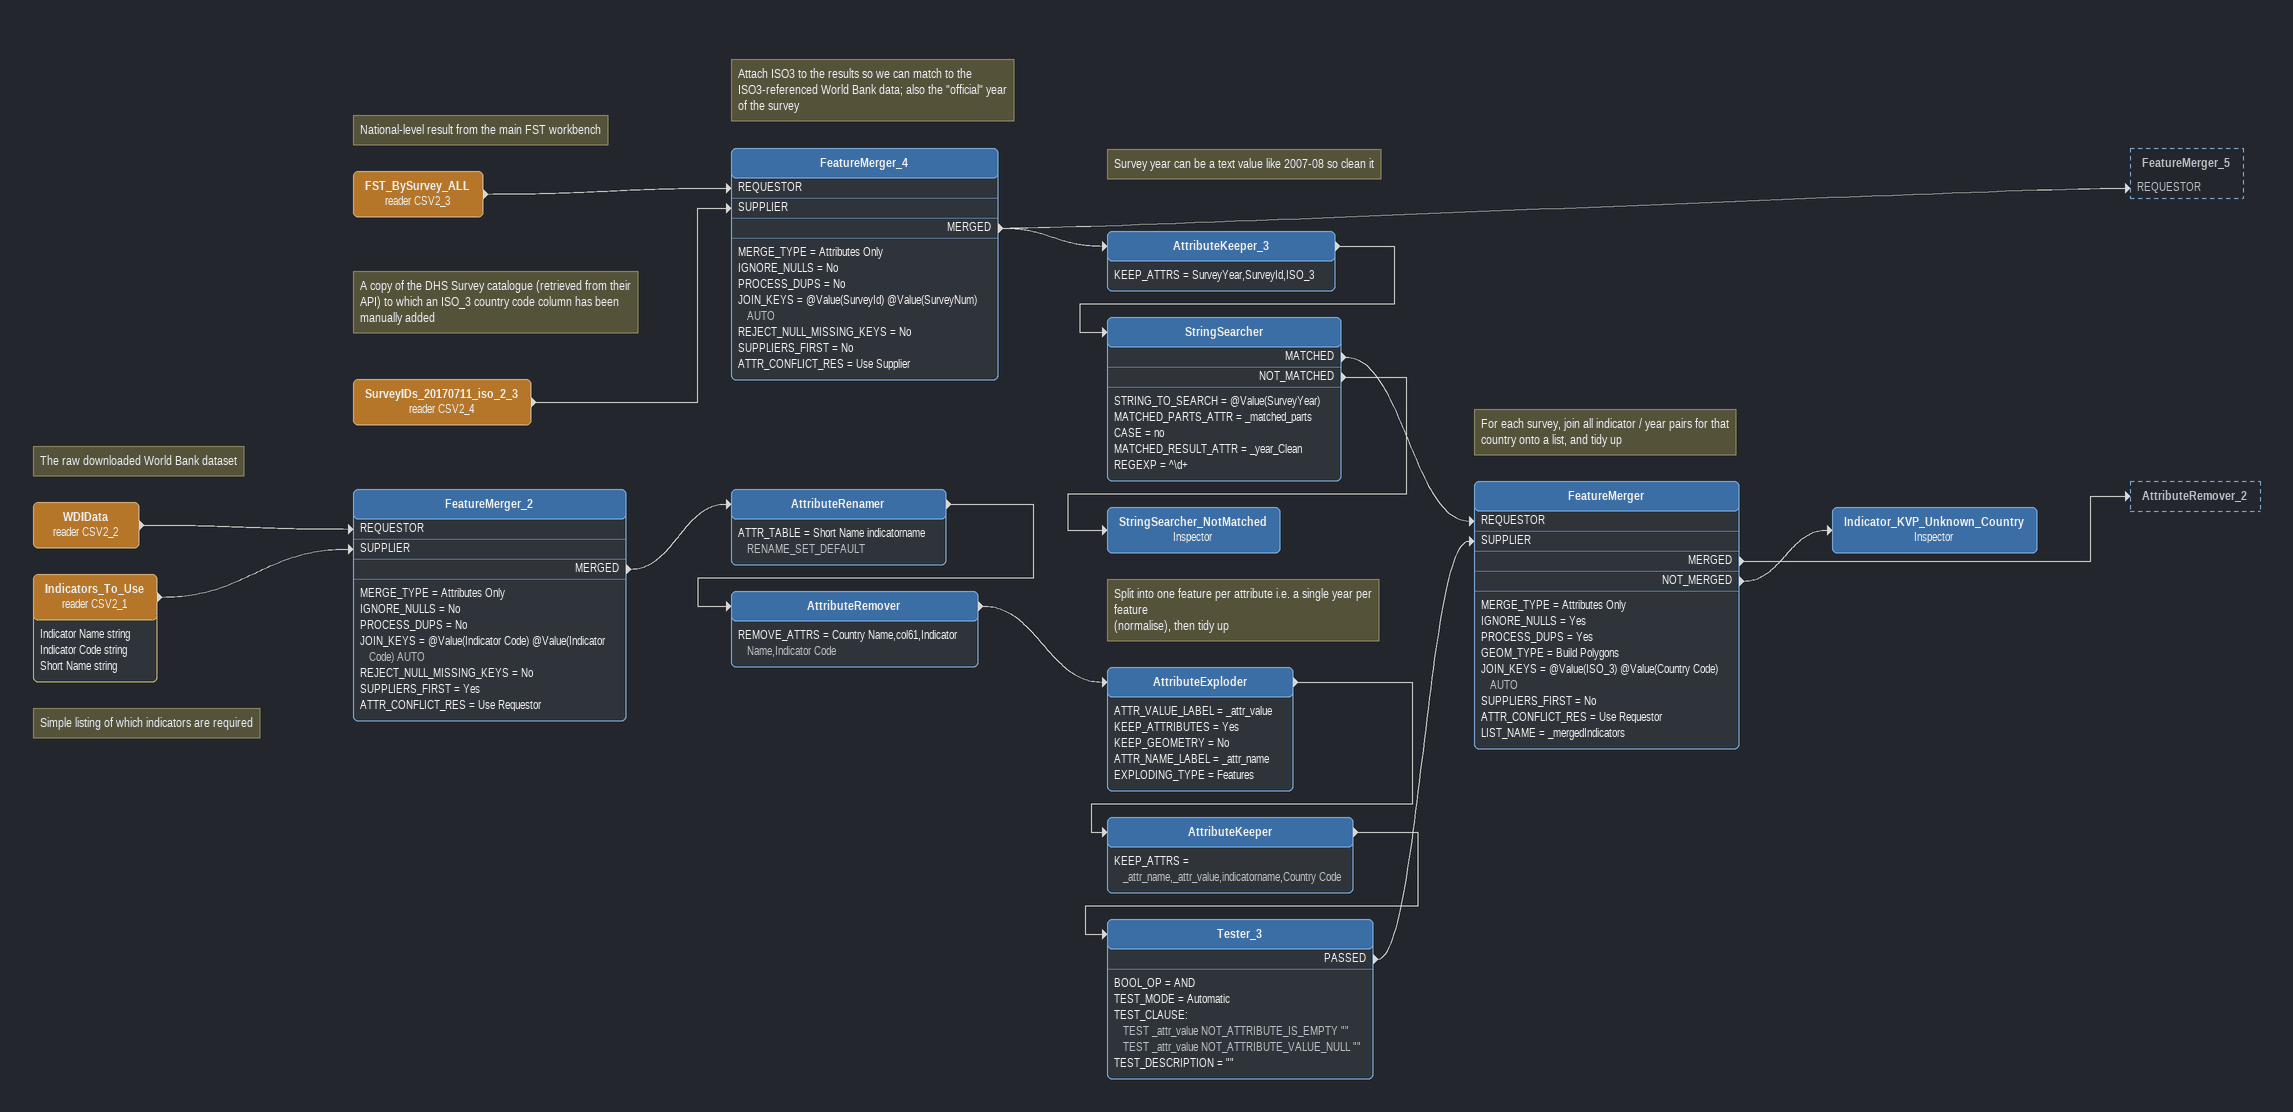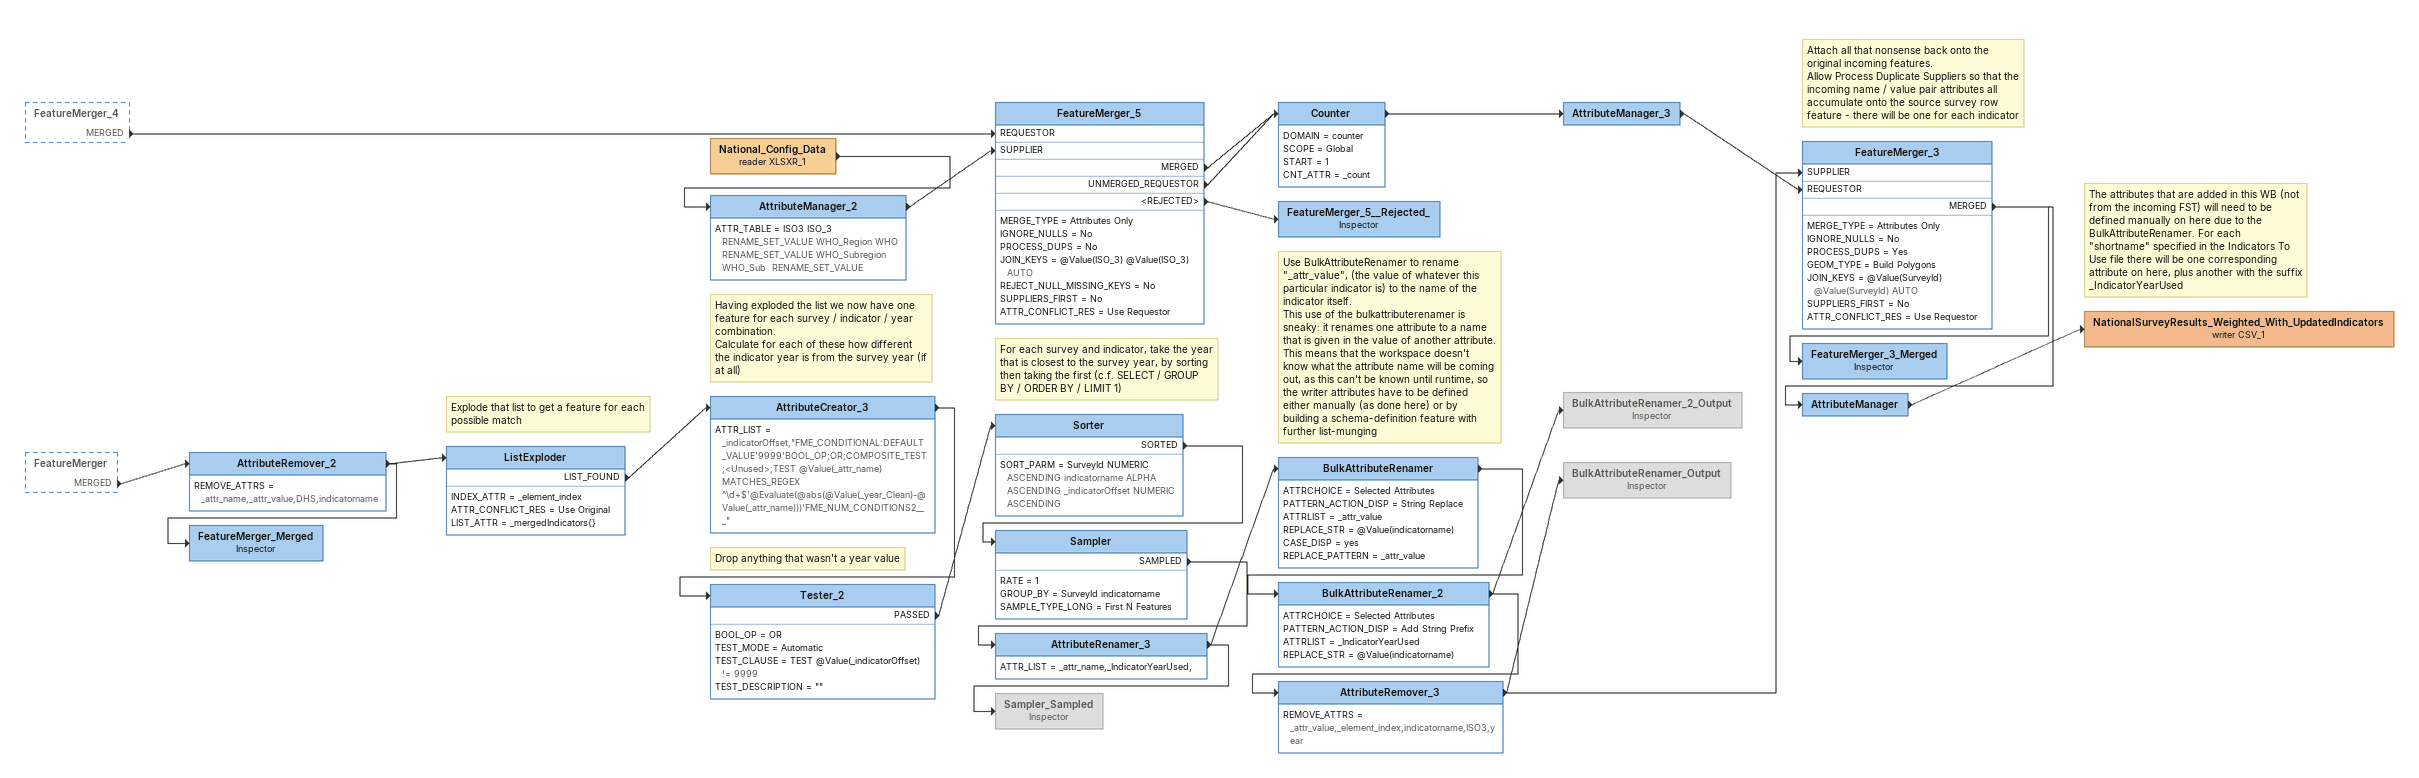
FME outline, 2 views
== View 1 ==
Note: The raw downloaded World Bank dataset
WDIData (reader CSV2_2)
    -> FeatureMerger_2 [REQUESTOR]
Note: Simple listing of which indicators are required
Indicators_To_Use (reader CSV2_1)
    attributes: Indicator Name string, Indicator Code string, Short Name string
    -> FeatureMerger_2 [SUPPLIER]
FeatureMerger_2
    MERGE_TYPE = Attributes Only
    IGNORE_NULLS = No
    PROCESS_DUPS = No
    JOIN_KEYS = @Value(Indicator Code) @Value(Indicator Code) AUTO
    REJECT_NULL_MISSING_KEYS = No
    SUPPLIERS_FIRST = Yes
    ATTR_CONFLICT_RES = Use Requestor
    MERGED -> AttributeRenamer
AttributeRenamer
    ATTR_TABLE = Short Name indicatorname RENAME_SET_DEFAULT
    -> AttributeRemover
AttributeRemover
    REMOVE_ATTRS = Country Name,col61,Indicator Name,Indicator Code
    -> AttributeExploder
Note: Split into one feature per attribute i.e. a single year per feature / (normalise), then tidy up
AttributeExploder
    ATTR_VALUE_LABEL = _attr_value
    KEEP_ATTRIBUTES = Yes
    KEEP_GEOMETRY = No
    ATTR_NAME_LABEL = _attr_name
    EXPLODING_TYPE = Features
    -> AttributeKeeper
AttributeKeeper
    KEEP_ATTRS = _attr_name,_attr_value,indicatorname,Country Code
    -> Tester_3
Tester_3
    BOOL_OP = AND
    TEST_MODE = Automatic
    TEST_CLAUSE:
      TEST _attr_value NOT_ATTRIBUTE_IS_EMPTY ""
      TEST _attr_value NOT_ATTRIBUTE_VALUE_NULL ""
    TEST_DESCRIPTION = ""
    PASSED -> FeatureMerger [SUPPLIER]
Note: National-level result from the main FST workbench
FST_BySurvey_ALL (reader CSV2_3)
    -> FeatureMerger_4 [REQUESTOR]
Note: A copy of the DHS Survey catalogue (retrieved from their API) to which an ISO_3 country code column has been manually added
SurveyIDs_20170711_iso_2_3 (reader CSV2_4)
    -> FeatureMerger_4 [SUPPLIER]
Note: Attach ISO3 to the results so we can match to the ISO3-referenced World Bank data; also the "official" year of the survey
FeatureMerger_4
    MERGE_TYPE = Attributes Only
    IGNORE_NULLS = No
    PROCESS_DUPS = No
    JOIN_KEYS = @Value(SurveyId) @Value(SurveyNum) AUTO
    REJECT_NULL_MISSING_KEYS = No
    SUPPLIERS_FIRST = No
    ATTR_CONFLICT_RES = Use Supplier
    MERGED -> AttributeKeeper_3
    MERGED -> FeatureMerger_5 [REQUESTOR]
Note: Survey year can be a text value like 2007-08 so clean it
AttributeKeeper_3
    KEEP_ATTRS = SurveyYear,SurveyId,ISO_3
    -> StringSearcher
StringSearcher
    STRING_TO_SEARCH = @Value(SurveyYear)
    MATCHED_PARTS_ATTR = _matched_parts
    CASE = no
    MATCHED_RESULT_ATTR = _year_Clean
    REGEXP = ^\d+
    MATCHED -> FeatureMerger [REQUESTOR]
    NOT_MATCHED -> StringSearcher_NotMatched
StringSearcher_NotMatched: Inspector
Note: For each survey, join all indicator / year pairs for that country onto a list, and tidy up
FeatureMerger
    MERGE_TYPE = Attributes Only
    IGNORE_NULLS = Yes
    PROCESS_DUPS = Yes
    GEOM_TYPE = Build Polygons
    JOIN_KEYS = @Value(ISO_3) @Value(Country Code) AUTO
    SUPPLIERS_FIRST = No
    ATTR_CONFLICT_RES = Use Requestor
    LIST_NAME = _mergedIndicators
    MERGED -> AttributeRemover_2
    NOT_MERGED -> Indicator_KVP_Unknown_Country
Indicator_KVP_Unknown_Country: Inspector

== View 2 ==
FeatureMerger_4 [outside]
    MERGED -> FeatureMerger_5 [REQUESTOR]
FeatureMerger [outside]
    MERGED -> AttributeRemover_2
AttributeRemover_2
    REMOVE_ATTRS = _attr_name,_attr_value,DHS,indicatorname
    -> FeatureMerger_Merged
    -> ListExploder
Note: Explode that list to get a feature for each possible match
ListExploder
    INDEX_ATTR = _element_index
    ATTR_CONFLICT_RES = Use Original
    LIST_ATTR = _mergedIndicators{}
    LIST_FOUND -> AttributeCreator_3
Note: Having exploded the list we now have one feature for each survey / indicator / year combination. / Calculate for each of these how different the indicator year is from the survey year (if at all)
AttributeCreator_3
    ATTR_LIST = _indicatorOffset,"FME_CONDITIONAL:DEFAULT_VALUE'9999'BOOL_OP;OR;COMPOSITE_TEST;<Unused>;TEST @Value(_attr_name) MATCHES_REGEX ^\d+$'@Evaluate(@abs(@Value(_year_Clean)-@Value(_attr_name)))'FME_NUM_CONDITIONS2___"
    -> Tester_2
Note: Drop anything that wasn't a year value
Tester_2
    BOOL_OP = OR
    TEST_MODE = Automatic
    TEST_CLAUSE = TEST @Value(_indicatorOffset) != 9999
    TEST_DESCRIPTION = ""
    PASSED -> Sorter
Note: For each survey and indicator, take the year that is closest to the survey year, by sorting then taking the first (c.f. SELECT / GROUP BY / ORDER BY / LIMIT 1)
Sorter
    SORT_PARM = SurveyId NUMERIC ASCENDING indicatorname ALPHA ASCENDING _indicatorOffset NUMERIC ASCENDING
    SORTED -> Sampler
Sampler
    RATE = 1
    GROUP_BY = SurveyId indicatorname
    SAMPLE_TYPE_LONG = First N Features
    SAMPLED -> AttributeRenamer_3
AttributeRenamer_3
    ATTR_LIST = _attr_name,_IndicatorYearUsed,
    -> BulkAttributeRenamer
    -> Sampler_Sampled
Note: Use BulkAttributeRenamer to rename "_attr_value", (the value of whatever this particular indicator is) to the name of the indicator itself. / This use of the bulkattributerenamer is sneaky: it renames one attribute to a name that is given in the value of another attribute. / This means that the workspace doesn't know what the attribute name will be coming out, as this can't be known until runtime, so the writer attributes have to be defined either manually (as done here) or by building a schema-definition feature with further list-munging
BulkAttributeRenamer
    ATTRCHOICE = Selected Attributes
    PATTERN_ACTION_DISP = String Replace
    ATTRLIST = _attr_value
    REPLACE_STR = @Value(indicatorname)
    CASE_DISP = yes
    REPLACE_PATTERN = _attr_value
    -> BulkAttributeRenamer_2
BulkAttributeRenamer_2
    ATTRCHOICE = Selected Attributes
    PATTERN_ACTION_DISP = Add String Prefix
    ATTRLIST = _IndicatorYearUsed
    REPLACE_STR = @Value(indicatorname)
    -> AttributeRemover_3
    -> BulkAttributeRenamer_2_Output
BulkAttributeRenamer_2_Output: Inspector [off]
AttributeRemover_3
    REMOVE_ATTRS = _attr_value,_element_index,indicatorname,ISO3,year
    -> BulkAttributeRenamer_Output
    -> FeatureMerger_3 [SUPPLIER]
BulkAttributeRenamer_Output: Inspector [off]
Sampler_Sampled: Inspector [off]
FeatureMerger_Merged: Inspector
National_Config_Data (reader XLSXR_1)
    -> AttributeManager_2
AttributeManager_2
    ATTR_TABLE = ISO3 ISO_3  RENAME_SET_VALUE WHO_Region WHO  RENAME_SET_VALUE WHO_Subregion WHO_Sub  RENAME_SET_VALUE
    -> FeatureMerger_5 [SUPPLIER]
FeatureMerger_5
    MERGE_TYPE = Attributes Only
    IGNORE_NULLS = No
    PROCESS_DUPS = No
    JOIN_KEYS = @Value(ISO_3) @Value(ISO_3) AUTO
    REJECT_NULL_MISSING_KEYS = No
    SUPPLIERS_FIRST = No
    ATTR_CONFLICT_RES = Use Requestor
    MERGED -> Counter
    UNMERGED_REQUESTOR -> Counter
    <REJECTED> -> FeatureMerger_5__Rejected_
Counter
    DOMAIN = counter
    SCOPE = Global
    START = 1
    CNT_ATTR = _count
    -> AttributeManager_3
AttributeManager_3
    -> FeatureMerger_3 [REQUESTOR]
Note: Attach all that nonsense back onto the original incoming features. / Allow Process Duplicate Suppliers so that the incoming name / value pair attributes all accumulate onto the source survey row feature - there will be one for each indicator
FeatureMerger_3
    MERGE_TYPE = Attributes Only
    IGNORE_NULLS = No
    PROCESS_DUPS = Yes
    GEOM_TYPE = Build Polygons
    JOIN_KEYS = @Value(SurveyId) @Value(SurveyId) AUTO
    SUPPLIERS_FIRST = No
    ATTR_CONFLICT_RES = Use Requestor
    MERGED -> FeatureMerger_3_Merged
    MERGED -> AttributeManager
FeatureMerger_3_Merged: Inspector
AttributeManager
    -> NationalSurveyResults_Weighted_With_UpdatedIndicators (writer CSV_1)
Note: The attributes that are added in this WB (not from the incoming FST) will need to be defined manually on here due to the BulkAttributeRenamer. For each "shortname" specified in the Indicators To Use file there will be one corresponding attribute on here, plus another with the suffix _IndicatorYearUsed
NationalSurveyResults_Weighted_With_UpdatedIndicators (writer CSV_1)
FeatureMerger_5__Rejected_: Inspector
